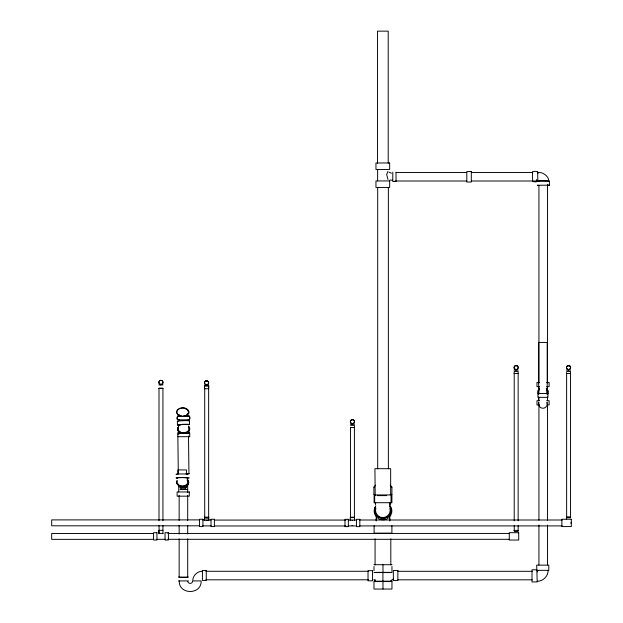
<?xml version="1.0" encoding="UTF-8"?>
<svg xmlns="http://www.w3.org/2000/svg" width="623" height="623" viewBox="0 0 623 623"><rect width="100%" height="100%" fill="white"/><g stroke="black" fill="none" stroke-linecap="round" stroke-linejoin="round"><path stroke-width="0.93" d="M376.276 520.524L376.3 518.585M548.147 570.341C548.185 576.197 543.061 581.321 537.205 581.282M185.163 433.125L189.711 433.024L188.605 433.117M538.716 403.875L538.926 402.801M538.015 180.343L537.805 181.2M177.867 428.258C175.966 436.692 194.174 433.997 188.481 426.677M178.466 428.017C176.839 435.041 191.876 433.709 188.411 427.09M186.456 487.178C185.716 490.69 179.369 489.943 179.829 486.158M177.329 481.057C175.429 488.035 190.467 487.186 187.266 480.465M192.655 581.485C192.203 584.039 188.177 584.039 187.725 581.485M177.064 411.351L177.29 410.791M537.205 570.528L537.649 571.984M187.796 413.89L188.115 413.345M177.08 480.317L176.535 481.4A2.99 2.975 -41.4 0 0 176.535 483.105C178.489 487.723 186.869 487.536 188.434 482.708A2.983 2.959 -41.4 0 0 188.372 481.338L187.43 479.772M546.745 405.9C545.405 409.046 540.46 409.046 539.121 405.9M387.864 171.442L386.681 174.588L388.004 179.416M178.591 426.771L177.687 428.375A2.99 2.983 -2.3 0 0 177.757 430.088C179.891 434.613 188.271 434.192 189.672 429.294A2.983 2.967 -2.3 0 0 189.556 427.923L188.543 426.389M178.209 427.635L178.684 427.051M177.617 410.269L178.56 409.327M178.708 426.42C172.844 435.08 194.446 435.08 188.512 426.42M178.684 426.584L177.703 428.149A2.99 2.99 0 0 0 177.695 429.862L178.661 431.443L181.176 432.892L177.617 433.024L178.521 433.071M374.571 494.389L373.886 494.389L373.886 487.085L375.591 485.146M186.814 414.856L187.359 414.404M390.816 580.519L393.572 579.063M541.34 180.841L549.151 181.075M537.922 181.075L540.873 180.888M549.377 181.005L549.424 185.163L547.656 185.35M179.159 408.929L179.829 408.602M537.392 570.341L538.023 570.559M179.533 419.925C173.653 419.84 178.513 413.407 182.461 416.405A4.945 2.702 -3.2 0 0 184.486 416.281L187.453 415.035L188.909 413.002A2.983 2.967 -60.7 0 0 188.964 411.632C187.99 408.221 183.559 407.403 180.553 408.33M187.305 478.067C187.219 477.366 174.284 477.483 177.43 478.168M351.536 419.863L352.127 419.676M186.121 432.892L188.115 431.895L189.579 429.87A2.983 2.983 0 0 0 189.633 428.492L189.236 427.448M188.637 416.234C190.661 415.486 190.42 421 188.076 419.879M160.033 380.614L160.936 380.31M205.691 381.027L206.602 380.723M189.711 433.024L189.735 436.661L188.59 436.746M515.237 365.771L517.028 365.779L516.132 365.561M567.639 365.771L569.43 365.779L567.927 365.654M539.44 180.584L538.186 181.028M188.333 424.738L188.917 424.543L182.648 424.411L178.373 425.057M183.847 415.93L184.673 415.782M183.769 486.703C187.461 486.929 191.043 481.945 187.149 479.539M202.413 571.229C197.226 571.198 192.686 575.738 192.717 580.924L201.151 580.924C201.688 594.996 178.692 594.996 179.229 580.924M160.921 384.422L161.435 384.36M206.579 384.835L207.093 384.773M516.124 369.587L516.638 369.517M568.526 369.587L569.04 369.525M352.431 423.679L352.937 423.617M185.763 415.915L186.947 415.775M186.355 432.759L187.476 432.627M352.447 419.567L351.489 419.793L352.431 419.653M188.442 416.211L188.831 416.172L184.704 416.063M188.489 433.094L189.073 433.032L186.83 432.923M177.96 434.091L179.097 434.06M180.475 432.923L178.318 433.047M532.509 172.937C531.326 170.749 539.425 170.593 537.711 173.467M532.618 181.145C533.117 181.784 536.808 182.453 537.805 181.005L548.661 180.982M183.824 416.055L189.501 416.164M396.096 172.478L466.775 172.478M471.619 172.478L532.61 172.478M395.13 180.997L466.775 180.997M471.619 180.997L536.481 180.997M566.642 371.518L570.551 371.518L570.551 517.721L566.642 517.721L566.619 372.484M539.479 382.429L536.971 382.429L536.971 386.642L539.479 386.642M546.62 382.429L549.12 382.429L549.12 386.642L546.62 386.642M204.811 386.128L208.65 386.128L208.65 518.165L204.811 518.165M539.479 400.706L536.971 400.706L536.971 404.919L539.479 404.919M546.62 400.706L549.12 400.706L549.12 404.919L546.62 404.919M185.039 416.219L186.947 416.219M350.562 425.345L354.401 425.345L354.401 517.635L350.562 517.635M177.127 473.682L178.287 473.682M185.958 473.682L189.275 473.682M187.212 477.896L189.275 477.896M373.886 487.085L374.571 487.085M391.228 487.085L391.914 487.085L391.906 502.8L389.297 502.8M179.969 489.546L180.405 489.546M180.911 489.546L187.694 489.546M390.2 494.366L391.914 494.389M375.194 495.62L374.921 468.691L390.66 468.691L390.66 494.662M377.226 495.62L386.727 495.62M375.809 502.8L374.112 502.8L374.112 494.366M570.715 516.872L566.486 516.872L566.486 519.395M199.5 519.894L51.678 519.894L51.678 525.812L199.5 525.812M202.732 519.964L211.197 519.964M214.359 520.073L345.882 520.073M348.171 520.026L356.636 520.026M359.471 520.003L562.187 520.003M202.732 525.874L211.197 525.874M348.171 525.937L356.636 525.937M359.471 525.913L562.187 525.913M214.359 525.983L345.882 525.983M162.938 530.329L158.709 530.329L158.709 533.701M513.928 530.399L518.165 530.399M514.31 531.52L514.209 525.703M514.427 531.52L518.149 531.52L518.149 525.703M153.297 533.475L51.678 533.475L51.678 539.347L153.297 539.347M159.215 533.374L159.005 525.633M159.379 533.374L162.938 533.374M167.891 533.436L509.225 533.436M156.755 539.316L165.22 539.316M167.891 539.308L509.225 539.308M373.979 564.711L391.96 564.711M536.676 569.811L532.011 569.811L532.011 581.929L537.205 581.929L536.676 565.139L548.793 565.139L548.793 570.341L537.205 570.341M205.863 571.283L368.614 571.283M397.965 571.307L532.229 571.307M375.03 572.358L390.769 572.358M373.979 572.576L391.96 572.576L391.96 566.509M178.443 577.062L188.458 577.062M179.969 577.49L186.884 577.49M205.863 579.803L368.614 579.803M397.965 579.826L532.229 579.826M178.443 580.924L188.458 580.924M390.769 581.571L375.03 581.571L375.03 579.46M566.408 370.093L570.645 370.117M514.006 370.093L518.243 370.117M566.4 373.465L570.629 373.489M513.998 373.465L518.227 373.489M206.275 380.84L207.482 381.035L206.891 380.84M158.803 384.936L163.031 384.959M158.787 388.308L163.016 388.331M350.313 424.185L354.542 424.208M350.297 427.557L354.526 427.58M180.343 425.174L179.144 425.135M539.105 185.42L537.33 185.265L549.424 185.163M568.012 369.945L568.526 369.969M515.61 369.945L516.124 369.969M206.065 385.201L206.579 385.216M160.407 384.788L160.921 384.804M178.31 416.265L177.384 416.203M351.917 424.037L352.423 424.061M178.443 416.242L178.046 416.187L180.615 416.086L177.61 414.147M537.704 172.914C541.348 171.099 548.972 175.818 548.731 181.013M177.921 436.707L189.735 436.661M390.029 180.008L392.778 180.296M189.501 419.777L177.423 419.84L177.423 416.187M181.877 486.711L178.56 485.543L176.885 483.23M391.446 173.233L389.009 172.166M185.405 408.82L186.129 409.132M179.829 415.276L180.553 415.58M373.823 579.678L375.108 580.581M178.63 414.443L179.183 414.895M188.473 426.506L188.901 426.957M187.328 409.957L188.099 411.009M390.2 485.146L391.914 487.085M177.282 413.617L177.064 413.065A2.99 2.983 -60.7 0 1 176.955 412.496M546.939 402.801L547.142 403.836M177.337 421.366L177.469 425.003M189.447 420.907L189.548 424.543M532.501 171.87L532.626 181.566M189.447 416.18L189.501 419.801M389.694 517.931L389.733 520.345M537.704 173.062L537.688 171.831M537.704 173.178L537.805 180.725M188.496 435.999L188.94 473.542M177.835 434.099L178.295 473.566M547.477 184.494L547.477 382.989M547.539 386.642L547.477 393.689M547.539 396.96L547.539 400.706M547.477 404.397L547.477 520.182M547.477 525.049L547.477 564.944M547.204 394.25L547.204 342.432L538.661 342.432L538.661 394.25M547.15 402.123L547.15 403.198M538.934 185.467L538.934 382.989M538.934 386.883L538.934 389.803M538.934 397.583L538.934 400.503M538.934 404.397L538.934 520.182M538.934 525.049L538.934 564.944M538.716 402.123L538.716 403.198M538.552 386.642L538.552 394.141A5.007 5.007 0 0 1 539.393 388.339M538.552 396.96L538.552 400.706M536.481 179.533L536.481 180.771M518.149 520.851L518.149 371.44L514.209 371.44L514.209 520.851M396.026 172.15L396.026 181.511L392.778 181.511L392.778 172.15M391.906 525.656L391.906 533.148L374.112 533.148L374.112 525.656M390.808 538.879L390.808 564.944M390.208 502.714L390.208 504.661M389.749 502.8L389.749 506.608M389.749 515.19L389.749 520.906M388.363 187.679L388.363 468.831M388.215 163.226L388.215 31.15L377.53 31.15L377.53 163.226M382.981 564.711L382.981 572.576M382.981 581.173L382.981 589.047M382.911 572.358L382.911 581.571M377.686 187.679L377.686 468.831M377.616 169.456L377.616 180.95M376.261 516.14L376.261 520.906M375.49 502.714L375.49 504.661M375.069 538.879L375.069 564.944M373.979 566.509L373.979 570.769M354.503 520.563L354.503 517.191L350.274 517.191L350.274 520.563M350.469 427.292L350.469 517.635M208.767 520.555L208.767 517.183L204.531 517.183L204.531 520.555M204.718 388.074L204.718 517.191M187.694 477.896L187.694 480.707M187.694 485.395L187.694 492.443M187.694 495.34L187.694 520.47M187.694 525.306L187.694 534.004M187.694 538.833L187.694 577.49M186.441 474.15L186.441 469.937L177.898 469.937L177.898 474.15M179.151 495.34L179.151 520.47M179.151 525.306L179.151 534.004M179.151 538.833L179.151 577.49M178.708 485.395L178.708 491.96M162.938 520.797L162.938 388.254L159.005 388.254L159.005 520.797M162.938 525.633L162.938 533.701M352.711 525.547A2.523 2.523 0 0 1 352.057 525.547M352.057 520.548A2.523 2.523 0 0 1 352.711 520.548M206.618 520.485A2.523 2.523 0 0 1 207.28 520.485M205.987 520.594A2.523 2.523 0 0 1 207.918 520.594M177.353 478.23A6.059 0.405 0 0 1 177.68 477.701A6.059 0.405 0 0 1 185.693 477.654A6.059 0.405 0 0 1 187.274 478.184M176.473 474.516A6.059 0.405 0 0 1 181.589 473.955A6.059 0.405 0 0 1 187.959 474.461M188.146 484.016A5.007 5.007 0 0 1 178.256 484.016M187.25 480.294A5.007 5.007 0 0 1 187.663 480.964M389.85 507.963A7.359 7.359 0 0 1 382.849 517.596A7.359 7.359 0 0 1 375.848 507.963M390.115 506.452A8.192 8.192 0 0 1 382.849 518.422A8.192 8.192 0 0 1 375.583 506.452M390.2 505.72A8.901 8.901 0 0 1 388.962 517.557A8.901 8.901 0 0 1 377.055 517.557A8.901 8.901 0 0 1 375.809 505.72M186.9 485.083A4.268 4.268 0 0 1 179.642 485.652M546.566 389.328A4.268 4.268 0 0 1 546.916 389.897M547.329 391.174A4.268 4.268 0 0 1 547.329 392.506M546.69 389.967A4.213 4.213 0 0 1 546.69 393.791M539.175 393.791A4.213 4.213 0 0 1 539.175 389.967M546.472 388.339A5.007 5.007 0 0 1 547.391 394.149M546.589 388.441A5.007 5.007 0 0 1 547.508 394.258M538.584 394.258A5.007 5.007 0 0 1 538.038 391.984M538.101 391.197A5.007 5.007 0 0 1 538.996 389.04M571.034 522.129A2.523 2.523 0 0 1 571.034 523.437M389.951 506.46A7.865 7.865 0 0 1 379.812 517.526M379.205 517.207A7.865 7.865 0 0 1 377.569 515.961M377.11 515.455A7.865 7.865 0 0 1 376.323 514.325M178.544 425.182A6.059 0.421 -2.2 0 1 179.479 424.582A6.059 0.421 -2.2 0 1 187.515 424.279A6.059 0.421 -2.2 0 1 188.496 424.8M178.007 421.53A6.059 0.421 -2.2 0 1 182.897 420.727A6.059 0.421 -2.2 0 1 189.151 421.047M204.461 385.349L204.453 388.721L208.682 388.736L208.697 385.364L204.461 385.349M176.605 411.46C176.371 417.457 186.908 418.01 188.543 412.722C188.769 406.726 178.233 406.173 176.605 411.46M515.494 365.569L516.475 365.499L515.494 365.569M567.896 365.569L568.877 365.499L567.896 365.569M389.663 162.969L375.957 162.969L375.957 169.456L389.663 169.456L389.663 162.969M471.307 171.566L466.814 171.566L466.814 182.033L471.307 182.033L471.307 171.566M389.663 180.95L375.957 180.95L375.957 187.445L389.663 187.445L389.663 180.95M547.936 393.495L537.922 393.495L537.922 397.357L547.936 397.357L547.936 393.495M189.275 491.96L177.127 491.96L177.127 496.173L189.275 496.173L189.275 491.96M391.042 494.935L374.657 494.935L374.68 502.714L391.042 502.714L391.042 494.935M202.919 519.263L199.547 519.263L199.547 526.575L202.919 526.575L202.919 519.263M214.39 519.263L211.018 519.263L211.018 526.575L214.39 526.575L214.39 519.263M348.35 519.325L344.978 519.325L344.978 526.637L348.35 526.637L348.35 519.325M359.821 519.325L356.449 519.325L356.449 526.637L359.821 526.637L359.821 519.325M571.322 519.247L561.891 519.247L561.891 526.567L571.322 526.567L571.322 519.247M156.941 532.696L153.57 532.696L153.57 540.016L156.941 540.016L156.941 532.696M168.412 532.696L165.04 532.696L165.04 540.016L168.412 540.016L168.412 532.696M518.71 532.712L509.279 532.712L509.279 540.032L518.71 540.032L518.71 532.712M206.275 570.434L202.413 570.434L202.413 580.449L206.275 580.449L206.275 570.434M397.856 570.466L393.362 570.466L393.362 580.574L397.856 580.574L397.856 570.466M372.515 570.691L368.022 570.691L368.022 580.807L372.515 580.807L372.515 570.691M391.96 581.173L373.979 581.173L373.979 589.047L391.96 589.047L391.96 581.173M353.039 419.754L353.039 419.754M161.528 380.505L161.528 380.505M205.59 384.484A1.97 1.97 0 0 0 208.541 382.795A1.97 1.97 0 0 0 205.606 381.074A1.97 1.97 0 0 0 205.59 384.484M205.528 384.671A2.118 2.118 0 0 0 208.705 382.849A2.118 2.118 0 0 0 205.543 381.003A2.118 2.118 0 0 0 205.528 384.671M159.924 384.072A1.97 1.97 0 0 0 162.883 382.382A1.97 1.97 0 0 0 159.94 380.661A1.97 1.97 0 0 0 159.924 384.072M159.862 384.259A2.118 2.118 0 0 0 163.047 382.436A2.118 2.118 0 0 0 159.877 380.591A2.118 2.118 0 0 0 159.862 384.259M351.434 423.321A1.97 1.97 0 0 0 354.394 421.631A1.97 1.97 0 0 0 351.45 419.918A1.97 1.97 0 0 0 351.434 423.321M351.372 423.508A2.118 2.118 0 0 0 354.549 421.685A2.118 2.118 0 0 0 351.388 419.84A2.118 2.118 0 0 0 351.372 423.508M567.537 369.229A1.97 1.97 0 0 0 570.489 367.539A1.97 1.97 0 0 0 567.553 365.818A1.97 1.97 0 0 0 567.537 369.229M567.475 369.416A2.118 2.118 0 0 0 570.652 367.593A2.118 2.118 0 0 0 567.491 365.748A2.118 2.118 0 0 0 567.475 369.416M515.135 369.229A1.97 1.97 0 0 0 518.087 367.539A1.97 1.97 0 0 0 515.151 365.818A1.97 1.97 0 0 0 515.135 369.229M515.073 369.416A2.118 2.118 0 0 0 518.25 367.593A2.118 2.118 0 0 0 515.089 365.748A2.118 2.118 0 0 0 515.073 369.416"/></g></svg>
